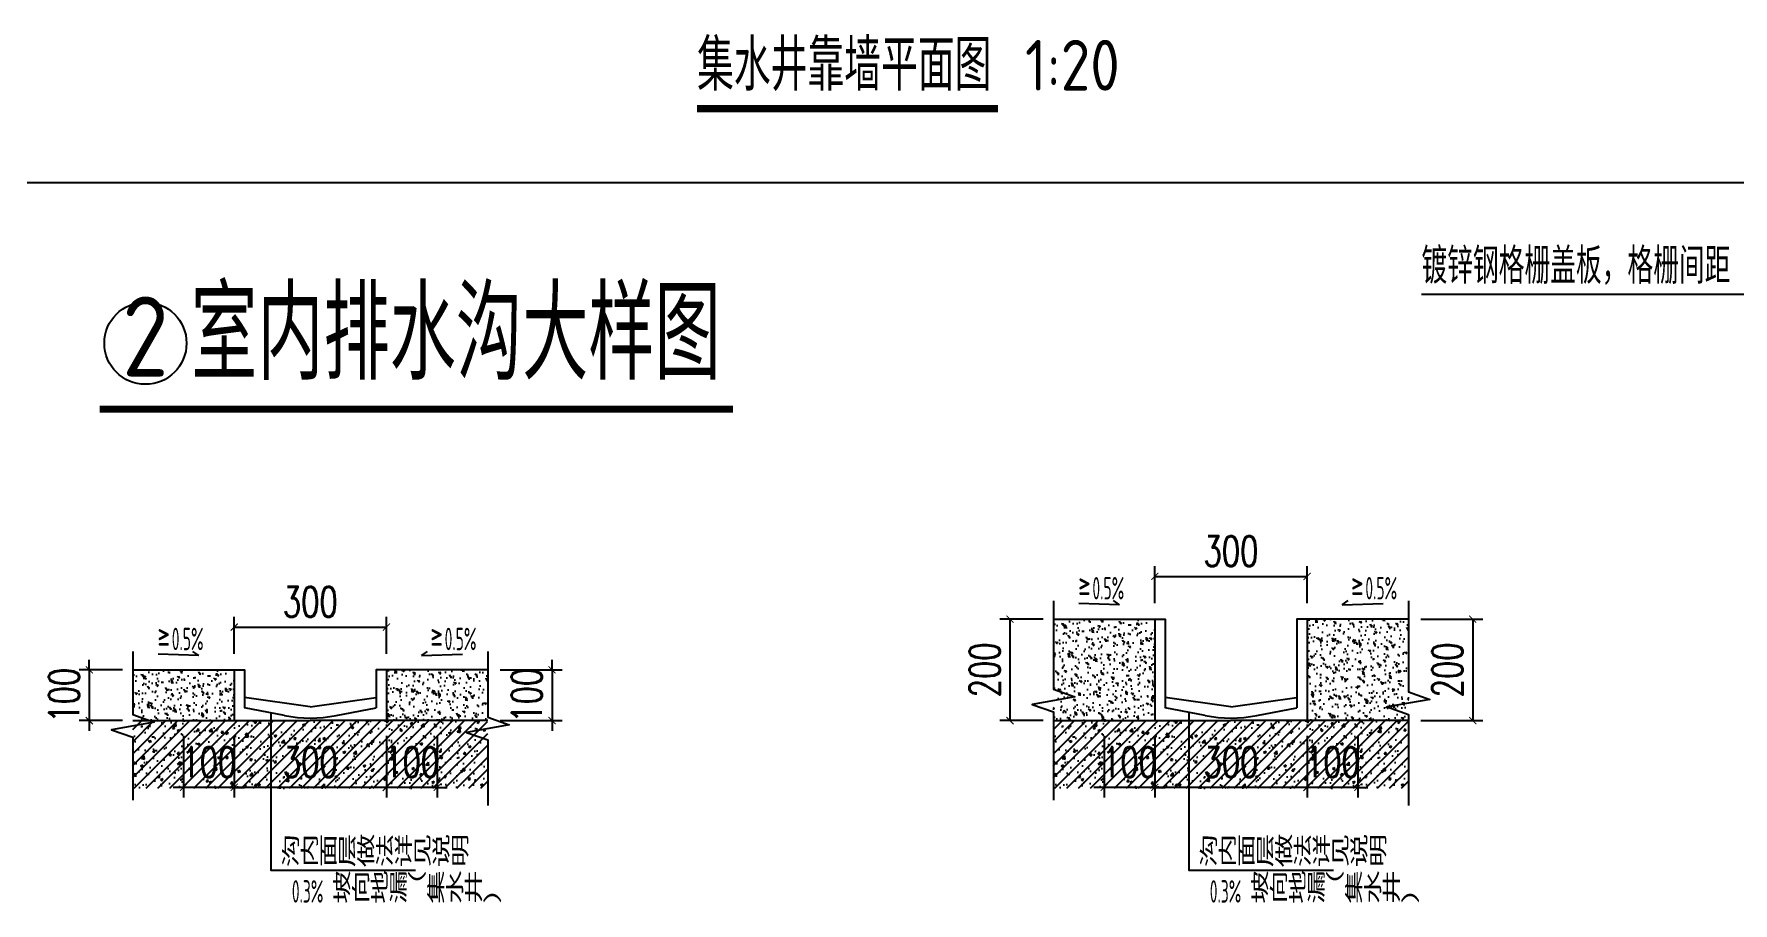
# Model space of a CAD drawing. Extents: x -40548 to 155442, y 5688 to 67136.
# Drawn here: x 125140 to 128490, y 16408 to 18121 of the extents above; entities that cross this region are included whole.
import ezdxf

# ---------------------------------------------------------------- set-up
doc = ezdxf.new("R2010")
doc.units = 0
doc.header["$LTSCALE"] = 1000
doc.layers.get('DEFPOINTS').update_dxf_attribs({"color": 200})
for name, color, linetype in [('A-AXIS-DP', 126, 'Continuous'), ('A-HATCH-1', 252, 'Continuous'), ('A-TEXT', 61, 'Continuous'), ('AE-HDWR', 8, 'Continuous'), ('AE-PATN-MATE', 8, 'Continuous'), ('AS-WALL', 40, 'Continuous'), ('DIM_SYMB', 3, 'Continuous'), ('PUB_DIM', 3, 'Continuous')]:
    doc.layers.add(name, color=color, linetype=linetype)
doc.styles.add('_TCH_DIM', font='SIMPLEX', dxfattribs={"bigfont": 'GBCBIG'})
doc.styles.add('_TCH_DIM_T3', font='SIMPLEX', dxfattribs={"width": 0.705882, "bigfont": 'GBCBIG'})
doc.styles.get("Standard").update_dxf_attribs({"font": 'gbenor.shx', "bigfont": 'gbcbig.shx'})
doc.styles.add('TH-STYLE3', font='@TSSDENG', dxfattribs={"width": 0.7, "bigfont": '@TSSDCHN'})
doc.dimstyles.new('_TCH_ARCH-20', dxfattribs={"dimscale": 20, "dimtxt": 2.975, "dimasz": 1, "dimexe": 1, "dimexo": 1, "dimgap": 1, "dimtad": 1, "dimdec": 0, "dimzin": 0, "dimdsep": 46, "dimtxsty": '_TCH_DIM_T3', "dimblk": 'ARCHTICK', "dimcen": 0.09, "dimclrt": 7, "dimazin": 2, "dimtfac": 1, "dimtdec": 0, "dimtix": 1, "dimtmove": 2, "dimatfit": 3, "dimfxl": 0, "dimtolj": 1, "dimtzin": 0, "dimarcsym": 0})
pattern_1 = [(45, (36948.42, -43187.784), (-11.785113, 11.785113), []), (50, (36948.42, -43187.784), (47.817346, -4.183476), [5, -55]), (355, (36948.42, -43187.784), (-9.25009, 50.146142), [4, -44]), (100.4514, (36952.404, -43188.133), (38.567292, 45.962636), [4.249346, -46.742807]), (46.1842, (36948.42, -43174.45), (71.149403, -11.0346), [7.5, -82.5]), (96.6356, (36954.35, -43175.37), (62.310847, 64.94119), [6.37402, -70.1142]), (351.1842, (36948.42, -43174.45), (62.310796, 64.94124), [6, -66]), (21, (36955.086, -43177.784), (39.793803, -26.84126), [5, -55]), (326, (36955.086, -43177.784), (16.221022, 48.343336), [4, -44]), (71.4514, (36958.4, -43180.02), (56.014842, 21.502033), [4.249346, -46.742807]), (37.5, (36948.42, -43187.784), (0.810657, 22.1929236), [0, -43.466667, 0, -44.666667, 0, -44.166667]), (7.5, (36948.42, -43187.784), (17.537969, 26.294114), [0, -25.4666667, 0, -42.4666667, 0, -16.8333333]), (327.5, (36933.553, -43187.784), (35.5881624, -1.503658), [0, -16.666667, 0, -52, 0, -69]), (317.5, (36926.886, -43187.784), (38.879078, 6.6736655), [0, -21.666667, 0, -34.533333, 0, -49])]
pattern_2 = [(50, (2072774.248, 4190380.54), (35.86300913, -3.13760675), [3.75, -41.25]), (355, (2072774.25, 4190380.54), (-6.93756668, 37.60960668), [3, -33]), (100.4514, (2072777.237, 4190380.28), (28.92546909, 34.4719771), [3.1870095, -35.0571056]), (46.1842, (2072774.25, 4190390.54), (53.36205243, -8.2759507), [5.625, -61.875]), (96.6356, (2072778.695, 4190389.85), (46.7331353, 48.70589355), [4.7805144, -52.58565]), (351.1842, (2072774.25, 4190390.54), (46.73309726, 48.70593005), [4.5, -49.5]), (21, (2072779.248, 4190388.04), (29.8453526, -20.13094453), [3.75, -41.25]), (326, (2072779.25, 4190388.04), (12.1657666, 36.25750225), [3, -33]), (71.4514, (2072781.735, 4190386.362), (42.01113143, 16.12652484), [3.1870095, -35.0571056]), (37.5, (2072774.248, 4190380.54), (0.607992766, 16.64469269), [0, -32.6, 0, -33.5, 0, -33.125]), (7.5, (2072774.248, 4190380.54), (13.15347687, 19.720585594), [0, -19.1, 0, -31.85, 0, -12.625]), (327.5, (2072763.098, 4190380.54), (26.69112181, -1.127743587), [0, -12.5, 0, -39, 0, -51.75]), (317.5, (2072758.098, 4190380.54), (29.15930847, 5.00524912), [0, -16.25, 0, -25.9, 0, -36.75])]
pattern_3 = [(45, (35132.997, -43187.784), (-11.785113, 11.785113), []), (50, (35132.997, -43187.784), (47.817346, -4.183476), [5, -55]), (355, (35132.997, -43187.784), (-9.25009, 50.146142), [4, -44]), (100.4514, (35136.98, -43188.133), (38.567292, 45.962636), [4.249346, -46.742807]), (46.1842, (35133, -43174.45), (71.149403, -11.0346), [7.5, -82.5]), (96.6356, (35138.93, -43175.37), (62.310847, 64.94119), [6.37402, -70.1142]), (351.1842, (35133, -43174.45), (62.310796, 64.94124), [6, -66]), (21, (35139.664, -43177.784), (39.793803, -26.84126), [5, -55]), (326, (35139.664, -43177.784), (16.221022, 48.343336), [4, -44]), (71.4514, (35142.98, -43180.02), (56.014842, 21.502033), [4.249346, -46.742807]), (37.5, (35132.997, -43187.784), (0.810657, 22.1929236), [0, -43.466667, 0, -44.666667, 0, -44.166667]), (7.5, (35132.997, -43187.784), (17.537969, 26.294114), [0, -25.4666667, 0, -42.4666667, 0, -16.8333333]), (327.5, (35118.13, -43187.784), (35.5881624, -1.503658), [0, -16.666667, 0, -52, 0, -69]), (317.5, (35111.464, -43187.784), (38.879078, 6.6736655), [0, -21.666667, 0, -34.533333, 0, -49])]
pattern_4 = [(50, (2070958.826, 4190280.54), (35.86300913, -3.13760675), [3.75, -41.25]), (355, (2070958.826, 4190280.54), (-6.93756668, 37.60960668), [3, -33]), (100.4514, (2070961.815, 4190280.28), (28.92546909, 34.4719771), [3.1870095, -35.0571056]), (46.1842, (2070958.826, 4190290.54), (53.36205243, -8.2759507), [5.625, -61.875]), (96.6356, (2070963.273, 4190289.85), (46.7331353, 48.70589355), [4.7805144, -52.58565]), (351.1842, (2070958.826, 4190290.54), (46.73309726, 48.70593005), [4.5, -49.5]), (21, (2070963.826, 4190288.04), (29.8453526, -20.13094453), [3.75, -41.25]), (326, (2070963.826, 4190288.04), (12.1657666, 36.25750225), [3, -33]), (71.4514, (2070966.313, 4190286.362), (42.01113143, 16.12652484), [3.1870095, -35.0571056]), (37.5, (2070958.826, 4190280.54), (0.607992766, 16.64469269), [0, -32.6, 0, -33.5, 0, -33.125]), (7.5, (2070958.826, 4190280.54), (13.15347687, 19.720585594), [0, -19.1, 0, -31.85, 0, -12.625]), (327.5, (2070947.676, 4190280.54), (26.69112181, -1.127743587), [0, -12.5, 0, -39, 0, -51.75]), (317.5, (2070942.676, 4190280.54), (29.15930847, 5.00524912), [0, -16.25, 0, -25.9, 0, -36.75])]

# ---------------------------------------------------------------- blocks, each defined once
blk = doc.blocks.new('_ArchTick')
at = {"color": 0, "linetype": 'ByBlock', "const_width": 0.1}
blk.add_lwpolyline([(-0.35, -0.35), (0.35, 0.35)], dxfattribs=at)
blk = doc.blocks.new('*D157')
at = {"layer": 'DEFPOINTS', "color": 0}
for p in [(127649.8, 17051.7), (127349.8, 16978.9), (127649.8, 16978.9)]:
    blk.add_point(p, dxfattribs=at)
at = {"layer": 'PUB_DIM', "color": 0, "lineweight": -2}
for p, q in [((127349.8, 16998.9), (127349.8, 17071.7)), ((127649.8, 16998.9), (127649.8, 17071.7)), ((127349.8, 17051.7), (127649.8, 17051.7))]:
    blk.add_line(p, q, dxfattribs=at)
at = {"layer": 'PUB_DIM', "color": 0, "lineweight": -2, "xscale": 20, "yscale": 20, "zscale": 20, "rotation": 180}
blk.add_blockref('_ArchTick', (127349.8, 17051.7), dxfattribs=at)
at = {"layer": 'PUB_DIM', "color": 0, "lineweight": -2, "xscale": 20, "yscale": 20, "zscale": 20}
blk.add_blockref('_ArchTick', (127649.8, 17051.7), dxfattribs=at)
at = {"layer": 'PUB_DIM', "color": 7, "insert": (127499.8, 17101.4), "char_height": 59.5, "attachment_point": 5, "style": '_TCH_DIM_T3'}
blk.add_mtext('\\A1;300', dxfattribs=at)
blk = doc.blocks.new('*D158')
at = {"layer": 'DEFPOINTS', "color": 0}
for p in [(127149.6, 16967.4), (127064, 16767.4), (127149.6, 16767.4)]:
    blk.add_point(p, dxfattribs=at)
at = {"layer": 'PUB_DIM', "color": 0, "lineweight": -2}
for p, q in [((127129.6, 16967.4), (127044, 16967.4)), ((127064, 16967.4), (127064, 16767.4)), ((127129.6, 16767.4), (127044, 16767.4))]:
    blk.add_line(p, q, dxfattribs=at)
at = {"layer": 'PUB_DIM', "color": 0, "lineweight": -2, "xscale": 20, "yscale": 20, "zscale": 20}
for p, rotation in [((127064, 16967.4), 90.00000000000418), ((127064, 16767.4), 270.0000000000042)]:
    blk.add_blockref('_ArchTick', p, dxfattribs=dict(at, rotation=rotation))
at = {"layer": 'PUB_DIM', "color": 7, "insert": (127014.2, 16867.4), "char_height": 59.5, "attachment_point": 5, "rotation": 90, "style": '_TCH_DIM_T3'}
blk.add_mtext('\\A1;200', dxfattribs=at)
blk = doc.blocks.new('*D159')
at = {"layer": 'DEFPOINTS', "color": 0}
for p in [(127649.8, 16757.6), (127749.9, 16757.6), (127649.8, 16635.9)]:
    blk.add_point(p, dxfattribs=at)
at = {"layer": 'PUB_DIM', "color": 0, "lineweight": -2}
for p, q in [((127649.8, 16737.6), (127649.8, 16615.9)), ((127749.9, 16737.6), (127749.9, 16615.9)), ((127649.8, 16635.9), (127629.8, 16635.9)), ((127749.9, 16635.9), (127649.8, 16635.9)), ((127749.9, 16635.9), (127769.9, 16635.9))]:
    blk.add_line(p, q, dxfattribs=at)
at = {"layer": 'PUB_DIM', "color": 0, "lineweight": -2, "xscale": 20, "yscale": 20, "zscale": 20}
for p, rotation in [((127649.8, 16635.9), 359.999999999873), ((127749.9, 16635.9), 179.999999999873)]:
    blk.add_blockref('_ArchTick', p, dxfattribs=dict(at, rotation=rotation))
at = {"layer": 'PUB_DIM', "color": 7, "insert": (127699.8, 16685.6), "char_height": 59.5, "attachment_point": 5, "style": '_TCH_DIM_T3'}
blk.add_mtext('\\A1;100', dxfattribs=at)
blk = doc.blocks.new('*D160')
at = {"layer": 'DEFPOINTS', "color": 0}
for p in [(127349.8, 16757.6), (127649.8, 16757.6), (127349.8, 16635.9)]:
    blk.add_point(p, dxfattribs=at)
at = {"layer": 'PUB_DIM', "color": 0, "lineweight": -2}
for p, q in [((127349.8, 16737.6), (127349.8, 16615.9)), ((127649.8, 16737.6), (127649.8, 16615.9)), ((127649.8, 16635.9), (127349.8, 16635.9))]:
    blk.add_line(p, q, dxfattribs=at)
at = {"layer": 'PUB_DIM', "color": 0, "lineweight": -2, "xscale": 20, "yscale": 20, "zscale": 20}
for p, rotation in [((127349.8, 16635.9), 179.9999999998722), ((127649.8, 16635.9), 359.9999999998722)]:
    blk.add_blockref('_ArchTick', p, dxfattribs=dict(at, rotation=rotation))
at = {"layer": 'PUB_DIM', "color": 7, "insert": (127499.8, 16685.6), "char_height": 59.5, "attachment_point": 5, "style": '_TCH_DIM_T3'}
blk.add_mtext('\\A1;300', dxfattribs=at)
blk = doc.blocks.new('*D161')
at = {"layer": 'DEFPOINTS', "color": 0}
for p in [(127249.7, 16757.6), (127349.8, 16757.6), (127249.7, 16635.9)]:
    blk.add_point(p, dxfattribs=at)
at = {"layer": 'PUB_DIM', "color": 0, "lineweight": -2}
for p, q in [((127249.7, 16737.6), (127249.7, 16615.9)), ((127349.8, 16737.6), (127349.8, 16615.9)), ((127249.7, 16635.9), (127229.7, 16635.9)), ((127349.8, 16635.9), (127249.7, 16635.9)), ((127349.8, 16635.9), (127369.8, 16635.9))]:
    blk.add_line(p, q, dxfattribs=at)
at = {"layer": 'PUB_DIM', "color": 0, "lineweight": -2, "xscale": 20, "yscale": 20, "zscale": 20}
for p, rotation in [((127249.7, 16635.9), 359.999999999873), ((127349.8, 16635.9), 179.999999999873)]:
    blk.add_blockref('_ArchTick', p, dxfattribs=dict(at, rotation=rotation))
at = {"layer": 'PUB_DIM', "color": 7, "insert": (127299.7, 16685.6), "char_height": 59.5, "attachment_point": 5, "style": '_TCH_DIM_T3'}
blk.add_mtext('\\A1;100', dxfattribs=at)
blk = doc.blocks.new('*D162')
at = {"layer": 'DEFPOINTS', "color": 0}
for p in [(127854.5, 16967.4), (127854.5, 16767.4), (127976.4, 16767.4)]:
    blk.add_point(p, dxfattribs=at)
at = {"layer": 'PUB_DIM', "color": 0, "lineweight": -2}
for p, q in [((127874.5, 16967.4), (127996.4, 16967.4)), ((127976.4, 16967.4), (127976.4, 16767.4)), ((127874.5, 16767.4), (127996.4, 16767.4))]:
    blk.add_line(p, q, dxfattribs=at)
at = {"layer": 'PUB_DIM', "color": 0, "lineweight": -2, "xscale": 20, "yscale": 20, "zscale": 20}
for p, rotation in [((127976.4, 16967.4), 90.00000000000418), ((127976.4, 16767.4), 270.0000000000042)]:
    blk.add_blockref('_ArchTick', p, dxfattribs=dict(at, rotation=rotation))
at = {"layer": 'PUB_DIM', "color": 7, "insert": (127926.6, 16867.4), "char_height": 59.5, "attachment_point": 5, "rotation": 90, "style": '_TCH_DIM_T3'}
blk.add_mtext('\\A1;200', dxfattribs=at)
blk = doc.blocks.new('*D200')
at = {"layer": 'DEFPOINTS', "color": 0}
for p in [(125834.4, 16951.7), (125534.4, 16878.9), (125834.4, 16878.9)]:
    blk.add_point(p, dxfattribs=at)
at = {"layer": 'PUB_DIM', "color": 0, "lineweight": -2}
for p, q in [((125534.4, 16898.9), (125534.4, 16971.7)), ((125834.4, 16898.9), (125834.4, 16971.7)), ((125534.4, 16951.7), (125834.4, 16951.7))]:
    blk.add_line(p, q, dxfattribs=at)
at = {"layer": 'PUB_DIM', "color": 0, "lineweight": -2, "xscale": 20, "yscale": 20, "zscale": 20, "rotation": 180}
blk.add_blockref('_ArchTick', (125534.4, 16951.7), dxfattribs=at)
at = {"layer": 'PUB_DIM', "color": 0, "lineweight": -2, "xscale": 20, "yscale": 20, "zscale": 20}
blk.add_blockref('_ArchTick', (125834.4, 16951.7), dxfattribs=at)
at = {"layer": 'PUB_DIM', "color": 7, "insert": (125684.4, 17001.4), "char_height": 59.5, "attachment_point": 5, "style": '_TCH_DIM_T3'}
blk.add_mtext('\\A1;300', dxfattribs=at)
blk = doc.blocks.new('*D201')
at = {"layer": 'DEFPOINTS', "color": 0}
for p in [(125334.2, 16867.4), (125248.6, 16767.4), (125334.2, 16767.4)]:
    blk.add_point(p, dxfattribs=at)
at = {"layer": 'PUB_DIM', "color": 0, "lineweight": -2}
for p, q in [((125248.6, 16867.4), (125248.6, 16887.4)), ((125314.2, 16867.4), (125228.6, 16867.4)), ((125248.6, 16867.4), (125248.6, 16767.4)), ((125314.2, 16767.4), (125228.6, 16767.4)), ((125248.6, 16767.4), (125248.6, 16747.4))]:
    blk.add_line(p, q, dxfattribs=at)
at = {"layer": 'PUB_DIM', "color": 0, "lineweight": -2, "xscale": 20, "yscale": 20, "zscale": 20}
for p, rotation in [((125248.6, 16867.4), 270.0000000000084), ((125248.6, 16767.4), 90.00000000000834)]:
    blk.add_blockref('_ArchTick', p, dxfattribs=dict(at, rotation=rotation))
at = {"layer": 'PUB_DIM', "color": 7, "insert": (125198.8, 16817.4), "char_height": 59.5, "attachment_point": 5, "rotation": 90, "style": '_TCH_DIM_T3'}
blk.add_mtext('\\A1;100', dxfattribs=at)
blk = doc.blocks.new('*D202')
at = {"layer": 'DEFPOINTS', "color": 0}
for p in [(125834.4, 16757.6), (125934.5, 16757.6), (125834.4, 16635.9)]:
    blk.add_point(p, dxfattribs=at)
at = {"layer": 'PUB_DIM', "color": 0, "lineweight": -2}
for p, q in [((125834.4, 16737.6), (125834.4, 16615.9)), ((125934.5, 16737.6), (125934.5, 16615.9)), ((125834.4, 16635.9), (125814.4, 16635.9)), ((125934.5, 16635.9), (125834.4, 16635.9)), ((125934.5, 16635.9), (125954.5, 16635.9))]:
    blk.add_line(p, q, dxfattribs=at)
at = {"layer": 'PUB_DIM', "color": 0, "lineweight": -2, "xscale": 20, "yscale": 20, "zscale": 20}
for p, rotation in [((125834.4, 16635.9), 359.999999999873), ((125934.5, 16635.9), 179.999999999873)]:
    blk.add_blockref('_ArchTick', p, dxfattribs=dict(at, rotation=rotation))
at = {"layer": 'PUB_DIM', "color": 7, "insert": (125884.4, 16685.6), "char_height": 59.5, "attachment_point": 5, "style": '_TCH_DIM_T3'}
blk.add_mtext('\\A1;100', dxfattribs=at)
blk = doc.blocks.new('*D203')
at = {"layer": 'DEFPOINTS', "color": 0}
for p in [(125534.4, 16757.6), (125834.4, 16757.6), (125534.4, 16635.9)]:
    blk.add_point(p, dxfattribs=at)
at = {"layer": 'PUB_DIM', "color": 0, "lineweight": -2}
for p, q in [((125534.4, 16737.6), (125534.4, 16615.9)), ((125834.4, 16737.6), (125834.4, 16615.9)), ((125834.4, 16635.9), (125534.4, 16635.9))]:
    blk.add_line(p, q, dxfattribs=at)
at = {"layer": 'PUB_DIM', "color": 0, "lineweight": -2, "xscale": 20, "yscale": 20, "zscale": 20}
for p, rotation in [((125534.4, 16635.9), 179.9999999998722), ((125834.4, 16635.9), 359.9999999998722)]:
    blk.add_blockref('_ArchTick', p, dxfattribs=dict(at, rotation=rotation))
at = {"layer": 'PUB_DIM', "color": 7, "insert": (125684.4, 16685.6), "char_height": 59.5, "attachment_point": 5, "style": '_TCH_DIM_T3'}
blk.add_mtext('\\A1;300', dxfattribs=at)
blk = doc.blocks.new('*D204')
at = {"layer": 'DEFPOINTS', "color": 0}
for p in [(125434.3, 16757.6), (125534.4, 16757.6), (125434.3, 16635.9)]:
    blk.add_point(p, dxfattribs=at)
at = {"layer": 'PUB_DIM', "color": 0, "lineweight": -2}
for p, q in [((125434.3, 16737.6), (125434.3, 16615.9)), ((125534.4, 16737.6), (125534.4, 16615.9)), ((125434.3, 16635.9), (125414.3, 16635.9)), ((125534.4, 16635.9), (125434.3, 16635.9)), ((125534.4, 16635.9), (125554.4, 16635.9))]:
    blk.add_line(p, q, dxfattribs=at)
at = {"layer": 'PUB_DIM', "color": 0, "lineweight": -2, "xscale": 20, "yscale": 20, "zscale": 20}
for p, rotation in [((125434.3, 16635.9), 359.999999999873), ((125534.4, 16635.9), 179.999999999873)]:
    blk.add_blockref('_ArchTick', p, dxfattribs=dict(at, rotation=rotation))
at = {"layer": 'PUB_DIM', "color": 7, "insert": (125484.3, 16685.6), "char_height": 59.5, "attachment_point": 5, "style": '_TCH_DIM_T3'}
blk.add_mtext('\\A1;100', dxfattribs=at)
blk = doc.blocks.new('*D205')
at = {"layer": 'DEFPOINTS', "color": 0}
for p in [(126039, 16867.4), (126039, 16767.4), (126161, 16767.4)]:
    blk.add_point(p, dxfattribs=at)
at = {"layer": 'PUB_DIM', "color": 0, "lineweight": -2}
for p, q in [((126161, 16867.4), (126161, 16887.4)), ((126059, 16867.4), (126181, 16867.4)), ((126161, 16867.4), (126161, 16767.4)), ((126059, 16767.4), (126181, 16767.4)), ((126161, 16767.4), (126161, 16747.4))]:
    blk.add_line(p, q, dxfattribs=at)
at = {"layer": 'PUB_DIM', "color": 0, "lineweight": -2, "xscale": 20, "yscale": 20, "zscale": 20}
for p, rotation in [((126161, 16867.4), 270.0000000000084), ((126161, 16767.4), 90.00000000000834)]:
    blk.add_blockref('_ArchTick', p, dxfattribs=dict(at, rotation=rotation))
at = {"layer": 'PUB_DIM', "color": 7, "insert": (126111.2, 16817.4), "char_height": 59.5, "attachment_point": 5, "rotation": 90, "style": '_TCH_DIM_T3'}
blk.add_mtext('\\A1;100', dxfattribs=at)

msp = doc.modelspace()

# ---------------------------------------------------------------- hatches: boundary and pattern name
at = {"layer": 'A-HATCH-1'}
h = msp.add_hatch(dxfattribs=at)
h.set_pattern_fill('钢筋混凝土', color=256, scale=6.666667, style=0)
h.set_pattern_definition(pattern_3)
h.paths.add_polyline_path([(125657, 16767.4), (125605.4, 16767.4), (125592.1, 16767.4), (125334.7, 16767.4), (125333.7, 16634.1), (125657, 16634.1)])
h.paths.add_polyline_path([(125684.4, 16634.1), (125684.4, 16767.4), (125657, 16767.4), (125657, 16634.1)])
h = msp.add_hatch(dxfattribs=at)
h.set_pattern_fill('钢筋混凝土', color=256, scale=6.666667, style=0)
h.set_pattern_definition(pattern_3)
h.paths.add_polyline_path([(125711.8, 16767.4), (125763.3, 16767.4), (125776.7, 16767.4), (126034.1, 16767.4), (126035.1, 16634.1), (125711.8, 16634.1)])
h.paths.add_polyline_path([(125684.4, 16634.1), (125684.4, 16767.4), (125711.8, 16767.4), (125711.8, 16634.1)])
h = msp.add_hatch(dxfattribs=at)
h.set_pattern_fill('钢筋混凝土', color=256, scale=6.666667, style=0)
h.set_pattern_definition(pattern_1)
h.paths.add_polyline_path([(127472.4, 16767.4), (127420.8, 16767.4), (127407.5, 16767.4), (127150.1, 16767.4), (127149.1, 16634.1), (127472.4, 16634.1)])
h.paths.add_polyline_path([(127499.8, 16634.1), (127499.8, 16767.4), (127472.4, 16767.4), (127472.4, 16634.1)])
h = msp.add_hatch(dxfattribs=at)
h.set_pattern_fill('钢筋混凝土', color=256, scale=6.666667, style=0)
h.set_pattern_definition(pattern_1)
h.paths.add_polyline_path([(127527.2, 16767.4), (127578.8, 16767.4), (127592.1, 16767.4), (127849.5, 16767.4), (127850.5, 16634.1), (127527.2, 16634.1)])
h.paths.add_polyline_path([(127499.8, 16634.1), (127499.8, 16767.4), (127527.2, 16767.4), (127527.2, 16634.1)])
at = {"layer": 'AE-PATN-MATE'}
h = msp.add_hatch(dxfattribs=at)
h.set_pattern_fill('混凝土', color=256, scale=5, style=0)
h.set_pattern_definition(pattern_2)
h.paths.add_polyline_path([(127299.8, 16967.4), (127149.6, 16967.4), (127149.6, 16767.4), (127349.8, 16767.4), (127349.8, 16967.4), (127299.8, 16967.4)])
h = msp.add_hatch(dxfattribs=at)
h.set_pattern_fill('混凝土', color=256, scale=5, angle=180, style=0)
h.set_pattern_definition(pattern_2)
h.paths.add_polyline_path([(127699.8, 16967.4), (127850, 16967.4), (127850, 16767.4), (127649.8, 16767.4), (127649.8, 16967.4), (127699.8, 16967.4)])
h = msp.add_hatch(dxfattribs=at)
h.set_pattern_fill('混凝土', color=256, scale=5, style=0)
h.set_pattern_definition(pattern_4)
h.paths.add_polyline_path([(125484.3, 16867.4), (125334.2, 16867.4), (125334.2, 16767.4), (125534.4, 16767.4), (125534.4, 16867.4), (125484.4, 16867.4)])
h = msp.add_hatch(dxfattribs=at)
h.set_pattern_fill('混凝土', color=256, scale=5, style=0)
h.set_pattern_definition(pattern_4)
h.paths.add_polyline_path([(125884.4, 16867.4), (126034.6, 16867.4), (126034.6, 16767.4), (125834.4, 16767.4), (125834.4, 16867.4), (125884.4, 16867.4)])

# ---------------------------------------------------------------- linework, layer by layer
at = {"layer": 'A-AXIS-DP'}
msp.add_line((125126.1, 17828.3), (136271.3, 17828.3), dxfattribs=at)
at = {"layer": 'A-TEXT'}
for p, q in [((127280.3, 16995.7), (127199.9, 16998.4)), ((127719.3, 16995.7), (127799.6, 16998.4)), ((125464.9, 16895.7), (125384.5, 16898.4)), ((125903.9, 16895.7), (125984.2, 16898.4))]:
    msp.add_line(p, q, dxfattribs=at)
for points in [[(127280.3, 16995.7), (127268.4, 17003.9)], [(127719.3, 16995.7), (127731.2, 17003.9)], [(125464.9, 16895.7), (125453, 16903.9)], [(125903.9, 16895.7), (125915.8, 16903.9)], [(125606.8, 16784.1), (125606.8, 16472.9), (125892.1, 16472.9)], [(127416.8, 16784.1), (127416.8, 16472.9), (127702.1, 16472.9)]]:
    msp.add_lwpolyline(points, dxfattribs=at)
at = {"layer": 'AE-HDWR'}
for p, q in [((125684.4, 16794.6), (125554.4, 16813.1)), ((125633.5, 16777.5), (125554.4, 16792.8)), ((125684.4, 16794.6), (125814.4, 16812.9)), ((125735.2, 16777.5), (125814.4, 16792.8)), ((127499.8, 16794.6), (127369.8, 16813.1)), ((127449, 16777.5), (127369.8, 16792.8)), ((127499.8, 16794.6), (127629.8, 16812.9)), ((127550.6, 16777.5), (127629.8, 16792.8))]:
    msp.add_line(p, q, dxfattribs=at)
for points in [[(127349.8, 16967.4), (127369.8, 16967.4), (127369.8, 16792.8)], [(127649.8, 16967.4), (127629.8, 16967.4), (127629.8, 16792.8)], [(125534.4, 16867.4), (125554.4, 16867.4), (125554.4, 16792.8)], [(125834.4, 16867.4), (125814.4, 16867.4), (125814.4, 16792.8)]]:
    msp.add_lwpolyline(points, dxfattribs=at)
for centre in [(125684.4, 17039.2), (127499.8, 17039.2)]:
    msp.add_arc(centre, 266.7, 259.0113, 280.9887, dxfattribs=at)
at = {"layer": 'AS-WALL'}
for p, q in [((125334.2, 16767.4), (125684.4, 16767.4)), ((125334.2, 16767.4), (125534.4, 16767.4)), ((126034.6, 16767.4), (125684.4, 16767.4)), ((126034.6, 16767.4), (125834.4, 16767.4)), ((127149.6, 16767.4), (127499.8, 16767.4)), ((127149.6, 16767.4), (127349.8, 16767.4)), ((127850, 16767.4), (127499.8, 16767.4)), ((127850, 16767.4), (127649.8, 16767.4))]:
    msp.add_line(p, q, dxfattribs=at)
for points in [[(127149.6, 16967.4), (127299.8, 16967.4), (127299.8, 16967.4), (127349.8, 16967.4), (127349.8, 16767.4)], [(127850, 16967.4), (127699.8, 16967.4), (127699.8, 16967.4), (127649.8, 16967.4), (127649.8, 16767.4)], [(125334.2, 16867.4), (125484.4, 16867.4), (125484.4, 16867.4), (125534.4, 16867.4), (125534.4, 16767.4)], [(126034.6, 16867.4), (125884.4, 16867.4), (125884.4, 16867.4), (125834.4, 16867.4), (125834.4, 16767.4)]]:
    msp.add_lwpolyline(points, dxfattribs=at)
at = {"layer": 'DIM_SYMB'}
msp.add_line((129246.7, 17607.4), (127875.4, 17607.4), dxfattribs=at)
at = {"layer": 'DIM_SYMB', "const_width": 14}
for points in [[(126447, 17973.5), (127040.7, 17973.5)], [(125269.3, 17381.3), (126517.9, 17381.3)]]:
    msp.add_lwpolyline(points, dxfattribs=at)
at = {"layer": 'DIM_SYMB'}
for points in [[(127149.6, 17003.7), (127149.6, 16829.6), (127191.6, 16814.3), (127107.6, 16799.5), (127149.6, 16784.6), (127149.6, 16610.5)], [(127850, 17003.7), (127850, 16824.4), (127892, 16809.1), (127808, 16794.3), (127850, 16779.4), (127850, 16600.1)], [(125334.2, 16903.7), (125334.2, 16779.6), (125376.2, 16764.3), (125292.2, 16749.5), (125334.2, 16734.6), (125334.2, 16610.5)], [(126034.6, 16903.7), (126034.6, 16774.4), (126076.6, 16759.1), (125992.6, 16744.3), (126034.6, 16729.4), (126034.6, 16600.1)]]:
    msp.add_lwpolyline(points, dxfattribs=at)
at = {"layer": 'DIM_SYMB', "color": 7}
msp.add_circle((125359.3, 17511.3), 81, dxfattribs=at)

# ---------------------------------------------------------------- texts
at = {"layer": 'A-TEXT', "style": 'TH-STYLE3'}
for s, height, width, p in [('≥', 55.8, 0.7, (127198.2, 17006.2)), ('0.5%%%', 44.31, 0.525, (127226.6, 17006.2)), ('≥', 55.8, 0.7, (127736.3, 17006.2)), ('0.5%%%', 44.31, 0.525, (127764.8, 17006.2)), ('≥', 55.8, 0.7, (125382.7, 16906.2)), ('0.5%%%', 44.31, 0.525, (125411.2, 16906.2)), ('≥', 55.8, 0.7, (125920.9, 16906.2)), ('0.5%%%', 44.31, 0.525, (125949.3, 16906.2)), ('沟内面层做法详见说明', 55.79, 0.7, (125626.7, 16480.7)), ('沟内面层做法详见说明', 55.79, 0.7, (127436.7, 16480.7)), ('0.3%%%', 44.31, 0.525, (125648, 16408.6)), ('坡向地漏（集水井）', 55.79, 0.7, (125727.8, 16408.6)), ('0.3%%%', 44.31, 0.525, (127458, 16408.6)), ('坡向地漏（集水井）', 55.79, 0.7, (127537.8, 16408.6))]:
    msp.add_text(s, height=height, dxfattribs=dict(at, width=width)).set_placement(p)
at = {"layer": 'DIM_SYMB', "color": 7}
for s, height, p in [('集水井靠墙平面图', 100.74, (126447, 18009.2)), ('1:20', 100, (127093.7, 18009.2)), ('室内排水沟大样图', 181.33, (125449.3, 17439.3)), ('2', 157.9, (125313.3, 17445.5))]:
    msp.add_text(s, height=height, dxfattribs=at).set_placement(p)
at = {"layer": 'DIM_SYMB', "color": 7, "style": '_TCH_DIM'}
msp.add_text('镀锌钢格栅盖板，格栅间距', height=70.519, dxfattribs=at).set_placement((127875.4, 17628.4))

# ---------------------------------------------------------------- dimensions: what is measured, and where the dimension line sits
at = {"layer": 'PUB_DIM'}
for p1, p2, distance, picture, middle in [((127349.8, 16978.9), (127649.8, 16978.9), 72.7, '*D157', (127499.8, 17101.4)), ((125534.4, 16878.9), (125834.4, 16878.9), 72.7, '*D200', (125684.4, 17001.4)), ((127149.6, 16967.4), (127149.6, 16767.4), -85.6, '*D158', (127014.2, 16867.4)), ((127854.5, 16967.4), (127854.5, 16767.4), 121.9, '*D162', (127926.6, 16867.4)), ((125334.2, 16867.4), (125334.2, 16767.4), -85.6, '*D201', (125198.8, 16817.4)), ((126039, 16867.4), (126039, 16767.4), 121.9, '*D205', (126111.2, 16817.4)), ((125534.4, 16757.6), (125434.3, 16757.6), 121.7, '*D204', (125484.3, 16685.6)), ((125834.4, 16757.6), (125534.4, 16757.6), 121.7, '*D203', (125684.4, 16685.6)), ((125934.5, 16757.6), (125834.4, 16757.6), 121.7, '*D202', (125884.4, 16685.6)), ((127349.8, 16757.6), (127249.7, 16757.6), 121.7, '*D161', (127299.7, 16685.6)), ((127649.8, 16757.6), (127349.8, 16757.6), 121.7, '*D160', (127499.8, 16685.6)), ((127749.9, 16757.6), (127649.8, 16757.6), 121.7, '*D159', (127699.8, 16685.6))]:
    dim = msp.add_aligned_dim(p1=p1, p2=p2, distance=distance, dimstyle='_TCH_ARCH-20', dxfattribs=at)
    dim.commit()
    dim.dimension.update_dxf_attribs({"geometry": picture, "text_midpoint": middle})

doc.saveas('drawing.dxf')
